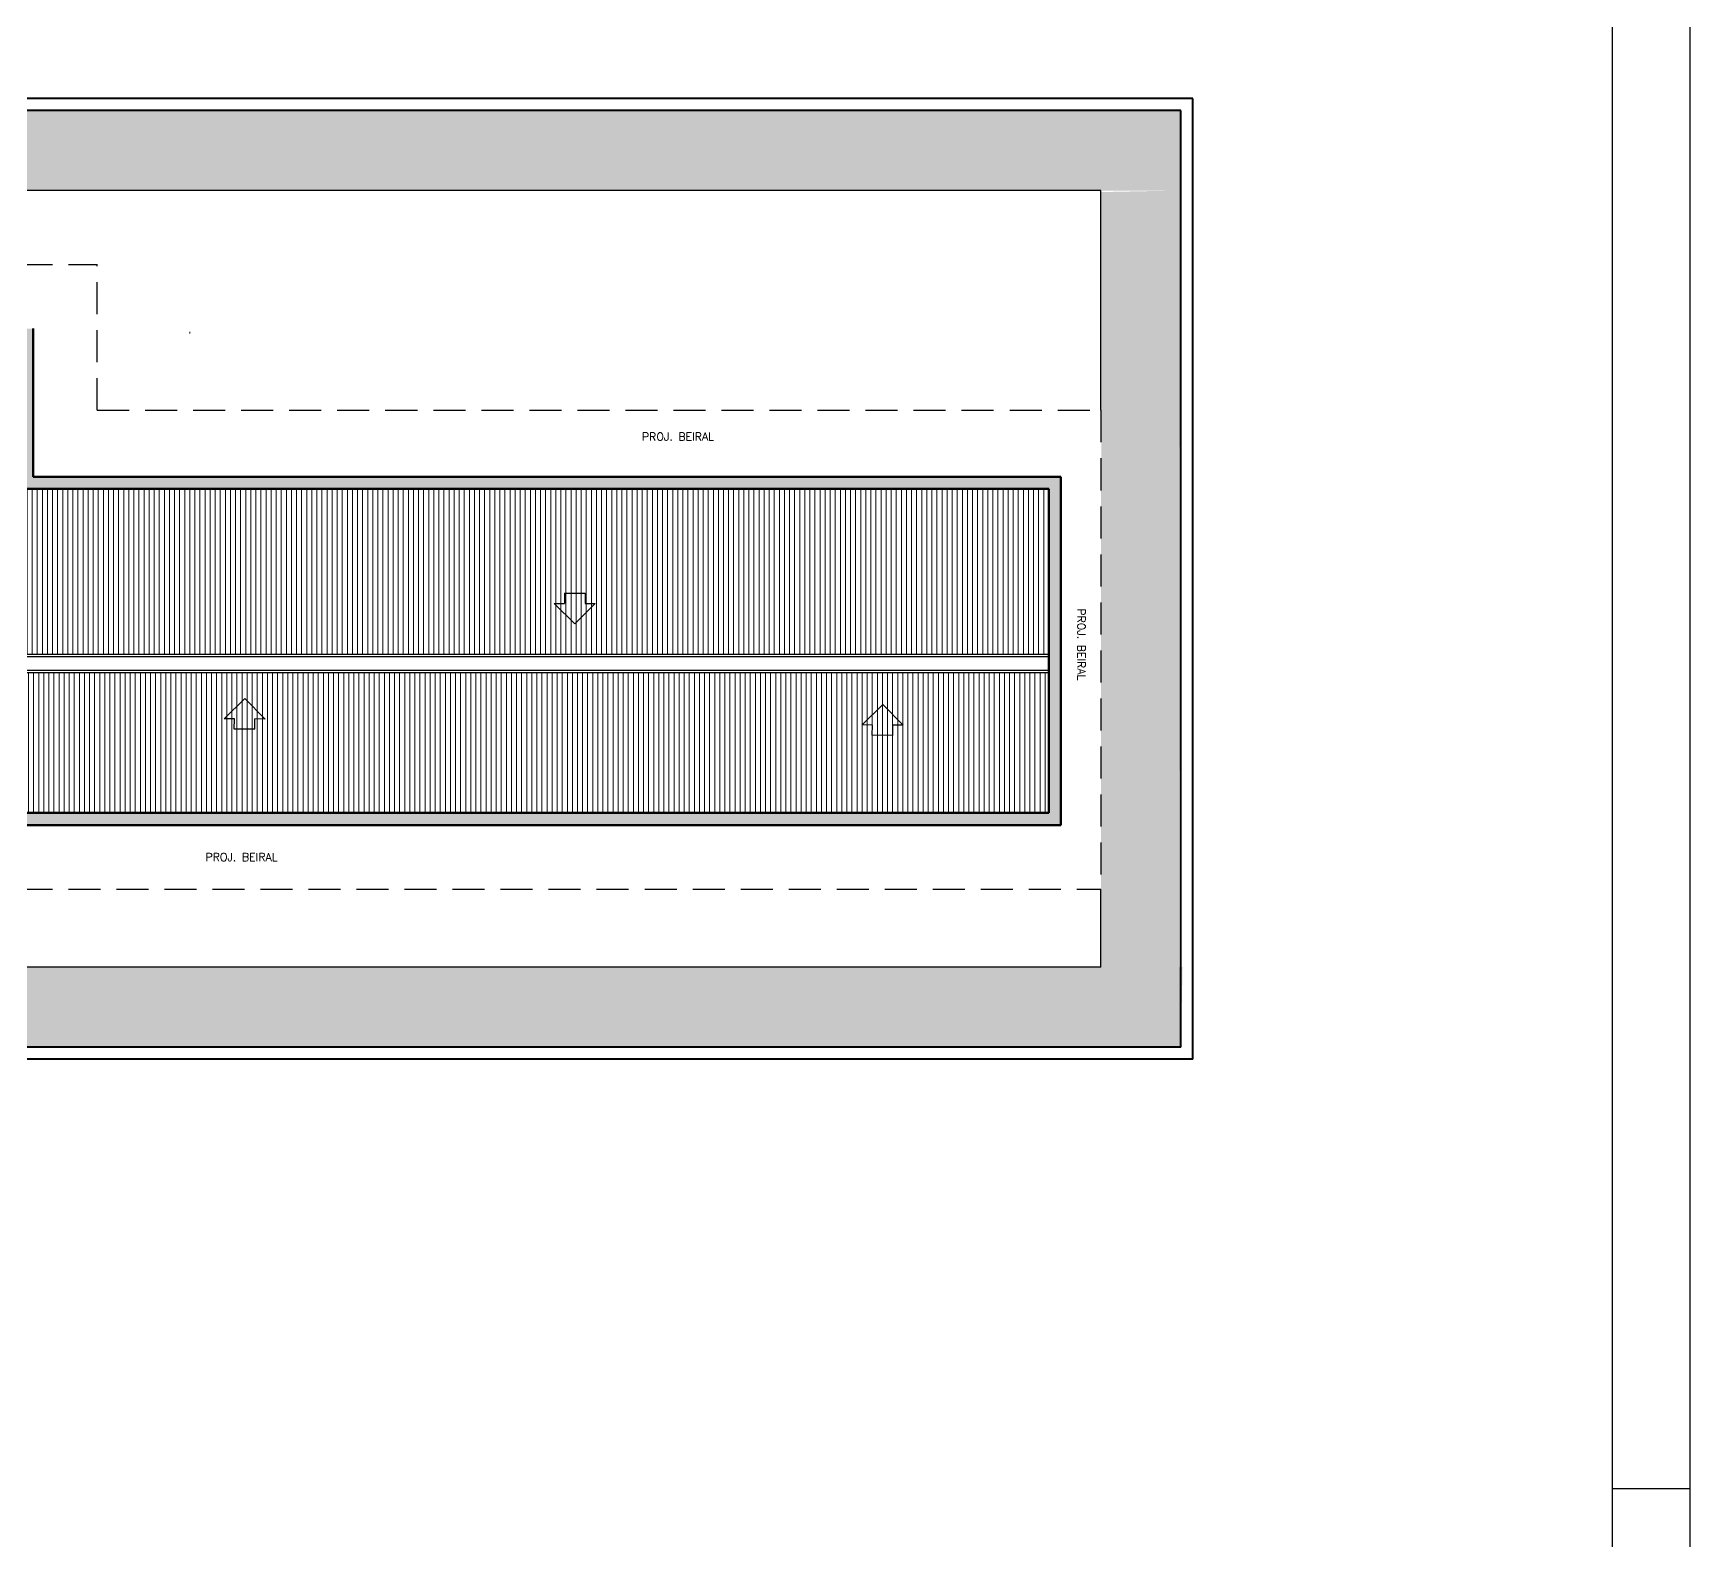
# Model space of a CAD drawing. Header units: inches. Extents: x 580771 to 691655, y 7719261 to 7829530.
# Drawn here: x 690486 to 691521, y 7725830 to 7726771 of the extents above; entities that cross this region are included whole.
import ezdxf

# ---------------------------------------------------------------- set-up
doc = ezdxf.new("R2010")
doc.units = ezdxf.units.IN
doc.header["$MEASUREMENT"] = 0
doc.linetypes.add('DASHED2', pattern=[0.375, 0.25, -0.125])
doc.linetypes.add('HIDDEN', pattern=[0.375, 0.25, -0.125])
for name, color, linetype in [('Layer1', 1, 'Continuous'), ('NIVEL', 2, 'Continuous'), ('P02', 2, 'Continuous'), ('Piso', 55, 'Continuous'), ('PN030', 3, 'Continuous'), ('Projeção Janela - Viga', 1, 'HIDDEN')]:
    doc.layers.add(name, color=color, linetype=linetype)
for name, color, linetype, lineweight in [('Parede Baixa', 5, 'Continuous', 50), ('Parede Corte', 4, 'Continuous', 40), ('Pisos Externos', 15, 'Continuous', 9)]:
    doc.layers.add(name, color=color, linetype=linetype, lineweight=lineweight)
doc.styles.add('ROMANS', font='romans', dxfattribs={"height": 0.2})

# ---------------------------------------------------------------- blocks, each defined once
blk = doc.blocks.new('A0')
at = {"color": 0}
blk.add_lwpolyline([(2.5, 1), (2.5, 83.1), (117.9, 83.1), (117.9, 1)], close=True, dxfattribs=at)
at = {"layer": 'P02'}
blk.add_line((117.9, 29.7), (118.9, 29.7), dxfattribs=at)
blk.add_lwpolyline([(0, 0), (0, 84.1), (118.9, 84.1), (118.9, 0)], close=True, dxfattribs=at)

msp = doc.modelspace()

# ---------------------------------------------------------------- hatches: boundary and pattern name
h = msp.add_hatch()
h.set_pattern_fill('GRASS2', color=74, scale=7.5, angle=-90, pattern_type=2)
h.set_pattern_definition([(270, (686426.6015, 7768797.9115), (7.5, -7.5), [1.125, -0.225, 0.3, -0.225, 1.125, -4.5]), (270, (686426.8265, 7768798.2865), (7.5, -7.5), [0.75, -0.5625, 1.125, -0.5625, 0.75, -3.75]), (270, (686429.8265, 7768795.6615), (7.5, -7.5), [0.9375, -0.375, 0.9375, -5.25]), (270, (686431.3265, 7768799.4115), (7.5, -7.5), [0.375, -0.75, 0.375, -6]), (360, (686431.3265, 7768798.6615), (7.5, 7.5), [0.675, -6.825]), (360, (686426.8265, 7768796.4115), (7.5, 7.5), [0.75, -6.75]), (360, (686429.8265, 7768794.5365), (7.5, 7.5), [0.75, -6.75]), (315, (686426.7515, 7768795.4365), (7.5, -7e-15), [0.75, -9.8566017]), (45, (686426.7515, 7768797.3865), (7e-15, 7.5), [0.75, -9.8566017]), (333.434949, (686426.789, 7768795.6615), (7.5, -4e-10), [0.75, -16.0205098]), (345.9637565, (686426.8265, 7768796.0365), (7.5, -3e-10), [0.75, -30.1732922]), (345.9637565, (686429.8265, 7768794.1615), (7.5, -3e-10), [0.6, -30.3232922]), (345.9637565, (686431.3265, 7768798.5115), (7.5, -3e-10), [0.525, -30.3982922]), (14.0362435, (686426.8265, 7768796.7865), (7.5, 3e-10), [0.75, -30.1732922]), (14.0362435, (686429.8265, 7768794.9115), (7.5, 3e-10), [0.6, -30.3232922]), (14.0362435, (686431.3265, 7768798.8115), (7.5, 3e-10), [0.525, -30.3982922]), (26.565051, (686426.789, 7768797.1615), (7.5, 3e-09), [0.75, -16.020501])])
h.paths.add_polyline_path([(689844.099, 7726684.413), (689844.986, 7726681.48)], flags=16)
h.paths.add_polyline_path([(691202.468, 7726722.882), (689717.486, 7726722.121), (689718.218, 7726672.882), (691203.218, 7726672.882)])
h = msp.add_hatch()
h.set_pattern_fill('GRASS2', color=74, scale=7.5, angle=-90, pattern_type=2)
h.set_pattern_definition([(270, (687862.5795, 7768747.721), (7.5, -7.5), [1.125, -0.225, 0.3, -0.225, 1.125, -4.5]), (270, (687862.8045, 7768748.096), (7.5, -7.5), [0.75, -0.5625, 1.125, -0.5625, 0.75, -3.75]), (270, (687865.8045, 7768745.471), (7.5, -7.5), [0.9375, -0.375, 0.9375, -5.25]), (270, (687867.3045, 7768749.221), (7.5, -7.5), [0.375, -0.75, 0.375, -6]), (360, (687867.3045, 7768748.471), (7.5, 7.5), [0.675, -6.825]), (360, (687862.8045, 7768746.221), (7.5, 7.5), [0.75, -6.75]), (360, (687865.8045, 7768744.346), (7.5, 7.5), [0.75, -6.75]), (315, (687862.7295, 7768745.246), (7.5, -7e-15), [0.75, -9.8566017]), (45, (687862.7295, 7768747.196), (7e-15, 7.5), [0.75, -9.8566017]), (333.434949, (687862.767, 7768745.471), (7.5, -4e-10), [0.75, -16.0205098]), (345.9637565, (687862.8045, 7768745.8458), (7.5, -3e-10), [0.75, -30.1732922]), (345.9637565, (687865.8045, 7768743.9708), (7.5, -3e-10), [0.6, -30.3232922]), (345.9637565, (687867.3045, 7768748.3208), (7.5, -3e-10), [0.525, -30.3982922]), (14.0362435, (687862.8045, 7768746.5958), (7.5, 3e-10), [0.75, -30.1732922]), (14.0362435, (687865.8045, 7768744.7208), (7.5, 3e-10), [0.6, -30.3232922]), (14.0362435, (687867.3045, 7768748.6208), (7.5, 3e-10), [0.525, -30.3982922]), (26.565051, (687862.767, 7768746.971), (7.5, 3e-09), [0.75, -16.020501])])
h.paths.add_polyline_path([(691280.077, 7726634.223), (691280.963, 7726631.29)])
h.paths.add_polyline_path([(691202.468, 7726672.882), (691153.464, 7726671.93), (691153.218, 7726187.882), (691201.968, 7726187.882)])
h = msp.add_hatch()
h.set_pattern_fill('GRASS2', color=74, scale=7.5, angle=-90, pattern_type=2)
h.set_pattern_definition([(270, (686428.328, 7768262.9114), (7.5, -7.5), [1.125, -0.225, 0.3, -0.225, 1.125, -4.5]), (270, (686428.553, 7768263.2864), (7.5, -7.5), [0.75, -0.5625, 1.125, -0.5625, 0.75, -3.75]), (270, (686431.553, 7768260.6614), (7.5, -7.5), [0.9375, -0.375, 0.9375, -5.25]), (270, (686433.053, 7768264.4114), (7.5, -7.5), [0.375, -0.75, 0.375, -6]), (360, (686433.053, 7768263.6614), (7.5, 7.5), [0.675, -6.825]), (360, (686428.553, 7768261.4114), (7.5, 7.5), [0.75, -6.75]), (360, (686431.553, 7768259.5364), (7.5, 7.5), [0.75, -6.75]), (315, (686428.478, 7768260.4364), (7.5, -7e-15), [0.75, -9.8566017]), (45, (686428.478, 7768262.3864), (7e-15, 7.5), [0.75, -9.8566017]), (333.434949, (686428.5157, 7768260.6614), (7.5, -4e-10), [0.75, -16.0205098]), (345.9637565, (686428.5532, 7768261.0364), (7.5, -3e-10), [0.75, -30.1732922]), (345.9637565, (686431.5532, 7768259.1614), (7.5, -3e-10), [0.6, -30.3232922]), (345.9637565, (686433.0532, 7768263.5114), (7.5, -3e-10), [0.525, -30.3982922]), (14.0362435, (686428.5532, 7768261.7864), (7.5, 3e-10), [0.75, -30.1732922]), (14.0362435, (686431.5532, 7768259.9114), (7.5, 3e-10), [0.6, -30.3232922]), (14.0362435, (686433.0532, 7768263.8114), (7.5, 3e-10), [0.525, -30.3982922]), (26.565051, (686428.5157, 7768262.1614), (7.5, 3e-09), [0.75, -16.020501])])
h.paths.add_polyline_path([(689845.826, 7726149.413), (689846.712, 7726146.48)], flags=16)
h.paths.add_polyline_path([(691204.195, 7726187.882), (689719.213, 7726187.121), (689719.945, 7726137.882), (691203.218, 7726137.882)])
at = {"layer": 'Piso', "true_color": 0x4b81b4}
h = msp.add_hatch(dxfattribs=at)
h.set_pattern_fill('ANSI34', color=145, scale=0.25, angle=360)
h.set_pattern_definition([(45, (334966.45174, 3862869.15914), (-0.1325825214725, 0.1325825214725), []), (45, (334966.49593, 3862869.15914), (-0.1325825214725, 0.1325825214725), []), (45, (334966.54013, 3862869.15914), (-0.1325825214725, 0.1325825214725), []), (45, (334966.58432, 3862869.15914), (-0.1325825214725, 0.1325825214725), [])])
h.paths.add_polyline_path([(691120.718, 7726486.632), (690478.718, 7726486.632), (690478.718, 7726579.132), (689955.718, 7726579.132), (689955.718, 7726284.132), (691120.718, 7726284.132)], flags=16)
h.paths.add_polyline_path([(691128.218, 7726494.132), (690486.218, 7726494.132), (690486.218, 7726586.632), (689948.218, 7726586.632), (689948.218, 7726276.632), (691128.218, 7726276.632)])
at = {"layer": 'Pisos Externos', "transparency": 33554559}
h = msp.add_hatch(dxfattribs=at)
h.set_pattern_fill('ANSI31', color=256, angle=585)
h.set_pattern_definition([(270, (688393.3322, 7718287.5485), (3.175, -5e-15), [])])
edge = h.paths.add_edge_path()
edge.add_arc((690583.262, 7726584.091), 0.937, -46.876046, 133.123954, ccw=False)
edge.add_arc((690583.262, 7726584.091), 0.937, 133.123954, 313.123954, ccw=False)
h.paths.add_polyline_path([(691120.718, 7726486.632), (691120.718, 7726383.132), (690478.718, 7726383.132), (690478.718, 7726486.632)])
h = msp.add_hatch(dxfattribs=at)
h.set_pattern_fill('ANSI31', color=256, angle=585)
h.set_pattern_definition([(270, (687870.332, 7718188.5485), (3.175, -5e-15), [])])
edge = h.paths.add_edge_path()
edge.add_arc((690060.262, 7726485.091), 0.938, -46.876046, 133.123954, ccw=False)
edge.add_arc((690060.262, 7726485.091), 0.937, 133.123954, 313.123954, ccw=False)
h.paths.add_polyline_path([(691120.718, 7726371.632), (691120.718, 7726284.132), (689955.718, 7726284.132), (689955.718, 7726371.632)])

# ---------------------------------------------------------------- linework, layer by layer
at = {"color": 74}
for p, q in [((691153.218, 7726672.882), (689718.218, 7726672.882)), ((691153.218, 7726535.632), (691153.218, 7726672.882)), ((691153.218, 7726187.882), (691153.218, 7726236.632)), ((691153.218, 7726187.882), (689719.213, 7726187.882))]:
    msp.add_line(p, q, dxfattribs=at)
at = {"layer": 'Layer1', "linetype": 'DASHED2', "ltscale": 80}
for p, q in [((689908.218, 7726626.632), (690526.218, 7726626.632)), ((690526.218, 7726535.632), (690526.218, 7726626.632)), ((690526.218, 7726535.632), (691153.218, 7726535.632)), ((691153.218, 7726535.632), (691153.218, 7726236.632)), ((689908.218, 7726236.632), (691153.218, 7726236.632))]:
    msp.add_line(p, q, dxfattribs=at)
at = {"layer": 'NIVEL'}
for p, q in [((691120.718, 7726381.632), (689955.718, 7726381.632)), ((691120.718, 7726373.132), (689955.718, 7726373.132))]:
    msp.add_line(p, q, dxfattribs=at)
at = {"layer": 'Parede Baixa'}
for p, q in [((690486.218, 7726494.132), (690486.218, 7726586.632)), ((691128.218, 7726494.132), (690486.218, 7726494.132)), ((691128.218, 7726494.132), (691128.218, 7726276.632)), ((691120.718, 7726486.632), (690478.718, 7726486.632)), ((691120.718, 7726486.632), (691120.718, 7726284.132)), ((689955.718, 7726284.132), (691120.718, 7726284.132)), ((689948.218, 7726276.632), (691128.218, 7726276.632))]:
    msp.add_line(p, q, dxfattribs=at)
at = {"layer": 'Parede Corte'}
for p, q in [((691210.718, 7726730.382), (689710.718, 7726730.382)), ((691210.718, 7726130.382), (691210.718, 7726730.382)), ((691203.218, 7726722.882), (689718.218, 7726722.882)), ((691203.218, 7726137.882), (691203.218, 7726722.882)), ((691203.218, 7726137.882), (689719.218, 7726137.882)), ((691210.718, 7726130.382), (689711.718, 7726130.382))]:
    msp.add_line(p, q, dxfattribs=at)
at = {"layer": 'PN030'}
for p, q in [((690818.193, 7726421.425), (690818.166, 7726415.025)), ((690818.193, 7726421.425), (690830.992, 7726421.372)), ((690830.992, 7726421.372), (690830.966, 7726414.972)), ((690824.512, 7726402.199), (690811.766, 7726415.052)), ((690811.766, 7726415.052), (690818.166, 7726415.025)), ((690824.512, 7726402.199), (690837.366, 7726414.945)), ((690830.966, 7726414.972), (690837.366, 7726414.945)), ((690618.372, 7726355.664), (690605.518, 7726342.917)), ((690618.372, 7726355.664), (690631.118, 7726342.81)), ((691016.884, 7726351.857), (691004.03, 7726339.111)), ((691016.884, 7726351.857), (691029.63, 7726339.004)), ((690611.918, 7726342.891), (690605.518, 7726342.917)), ((690611.892, 7726336.491), (690611.918, 7726342.891)), ((690624.692, 7726336.437), (690611.892, 7726336.491)), ((690624.692, 7726336.437), (690624.718, 7726342.837)), ((690631.118, 7726342.81), (690624.718, 7726342.837)), ((691010.43, 7726339.084), (691004.03, 7726339.111)), ((691010.403, 7726332.684), (691010.43, 7726339.084)), ((691023.203, 7726332.631), (691023.23, 7726339.031)), ((691029.63, 7726339.004), (691023.23, 7726339.031)), ((691023.203, 7726332.631), (691010.403, 7726332.684))]:
    msp.add_line(p, q, dxfattribs=at)
at = {"layer": 'Projeção Janela - Viga'}
for p, q in [((691120.718, 7726383.132), (690223.718, 7726383.132)), ((691120.718, 7726371.632), (689955.718, 7726371.632))]:
    msp.add_line(p, q, dxfattribs=at)

# ---------------------------------------------------------------- block references
at = {"xscale": 48.51000000000931, "yscale": 48.51000000000931, "zscale": 48.51000000000931}
msp.add_blockref('A0', (685753.267, 7724421.466), dxfattribs=at)

# ---------------------------------------------------------------- texts
at = {"layer": 'NIVEL', "color": 2, "linetype": 'Continuous', "style": 'ROMANS'}
for p in [(690866.512, 7726516.665), (690593.883, 7726254.12)]:
    msp.add_text('PROJ. BEIRAL', height=5, dxfattribs=at).set_placement(p)
msp.add_text('PROJ. BEIRAL', height=5, rotation=270, dxfattribs=at).set_placement((691138.496, 7726411.964))

doc.saveas('drawing.dxf')
